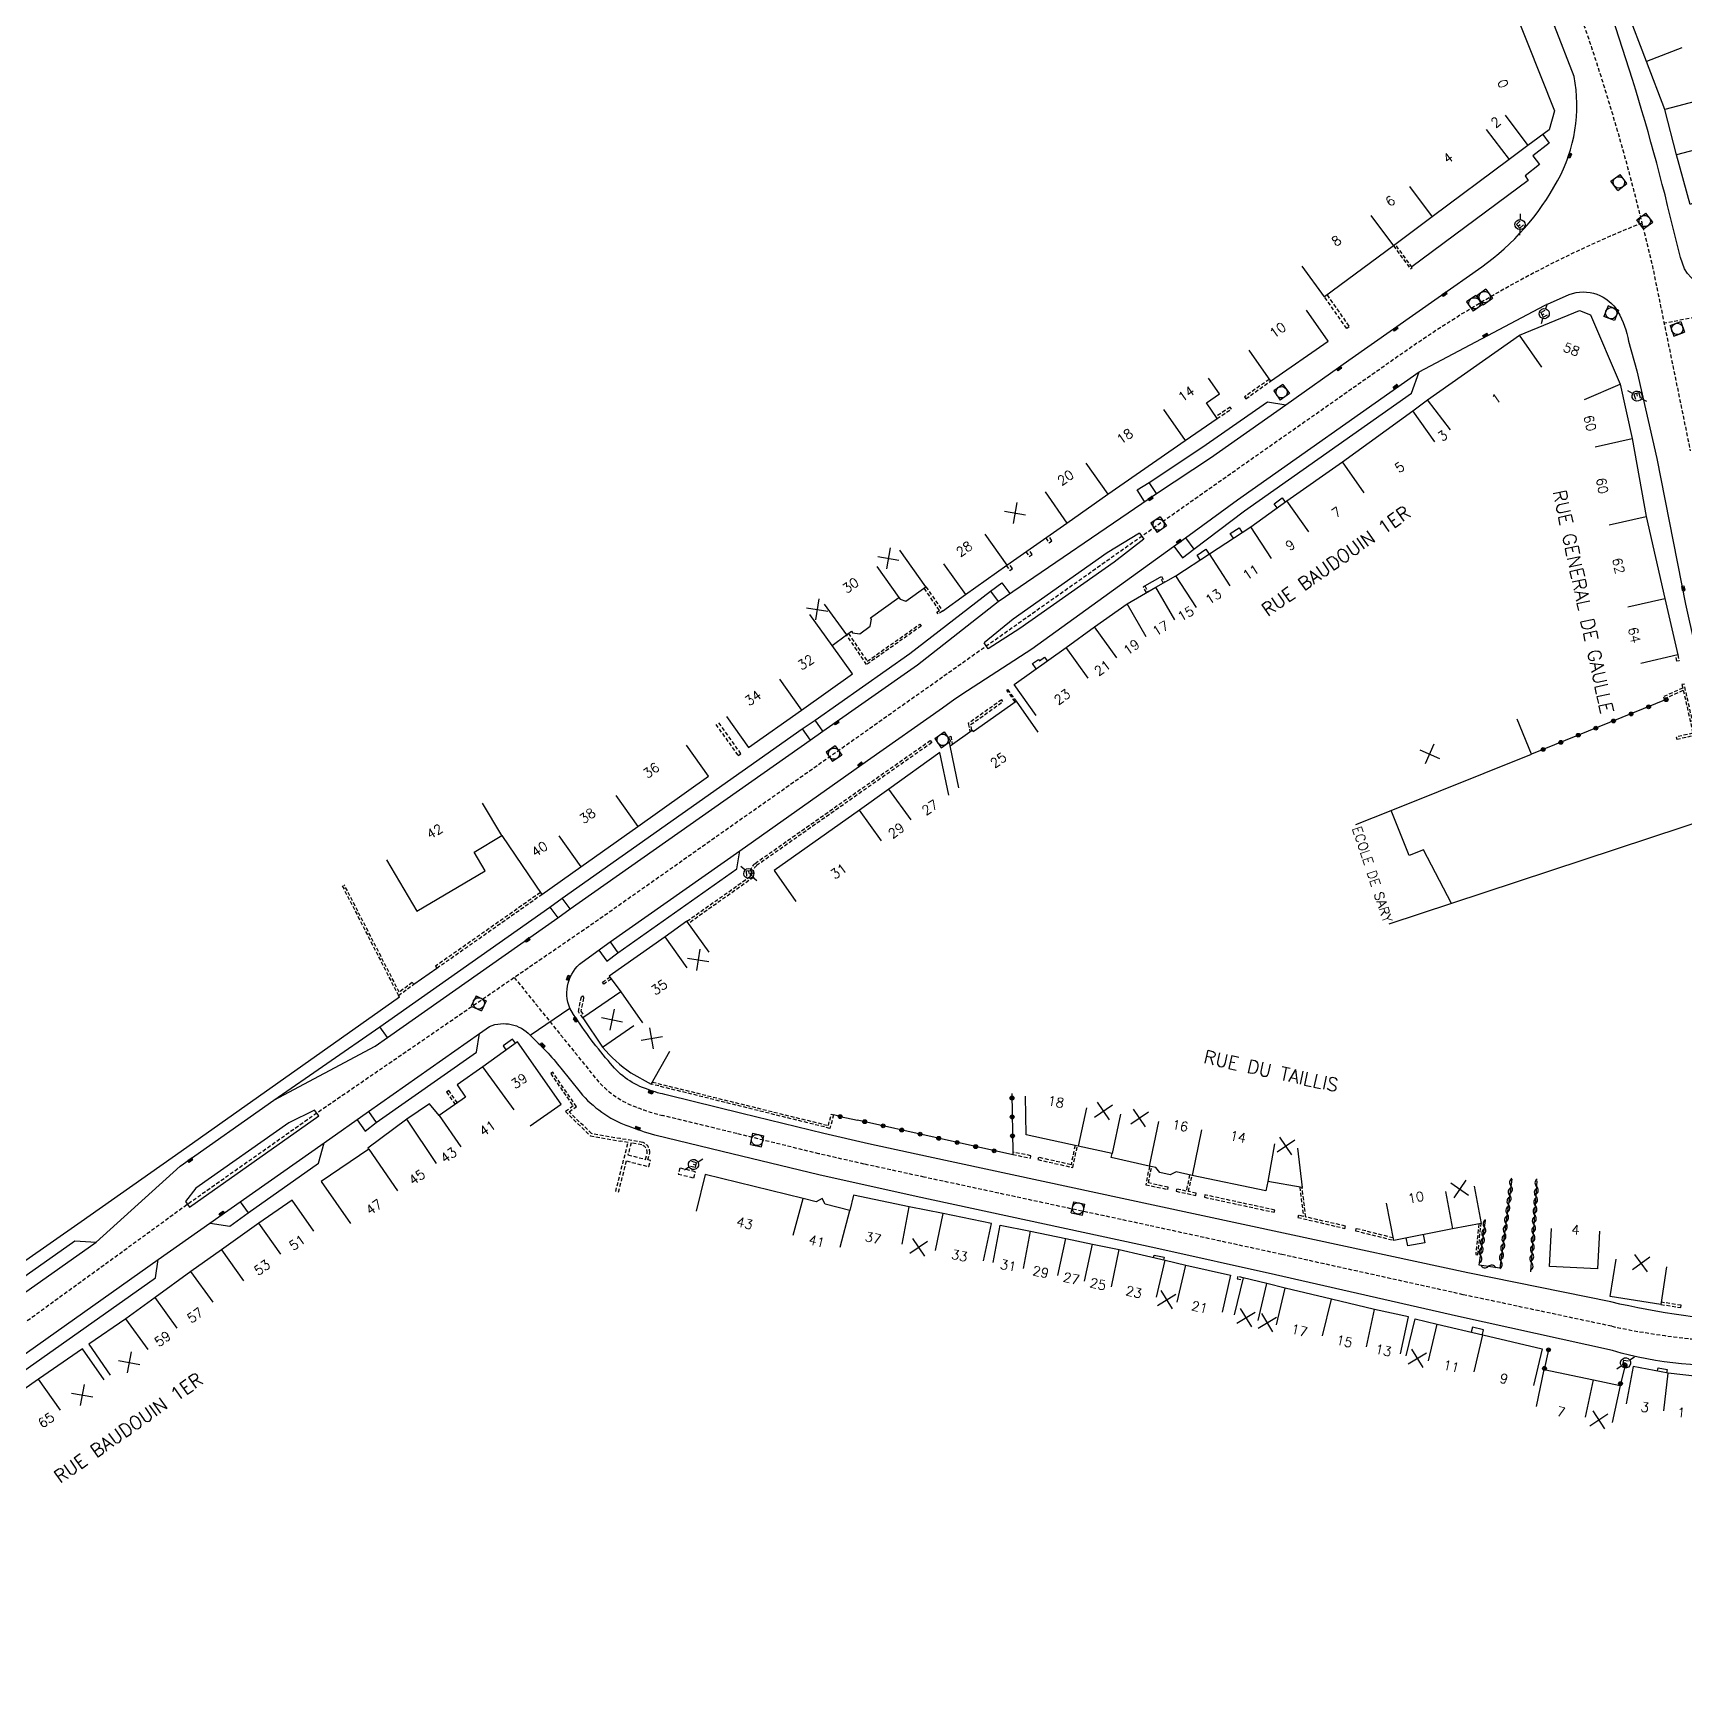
# Model space of a CAD drawing. Header units: millimetres. Extents: x 149999 to 151000, y 127000 to 128000.
# Drawn here: x 150602.9 to 150820.7, y 127376.9 to 127594.7 of the extents above; entities that cross this region are included whole.
import ezdxf
from ezdxf.enums import TextEntityAlignment as Align

# ---------------------------------------------------------------- set-up
doc = ezdxf.new("R2010")
doc.units = ezdxf.units.MM
doc.linetypes.add('DASHED', pattern=[0.75, 0.5, -0.25])
doc.layers.get('0').update_dxf_attribs({"linetype": 'CONTINUOUS'})
for name, color, linetype in [('W0001', 6, 'DASHED'), ('W0008', 7, 'CONTINUOUS'), ('W0100', 7, 'CONTINUOUS'), ('W0112', 1, 'DASHED'), ('W0310', 3, 'CONTINUOUS'), ('W0322', 7, 'CONTINUOUS'), ('W0334', 7, 'CONTINUOUS'), ('W0400', 7, 'CONTINUOUS'), ('W0420', 7, 'CONTINUOUS'), ('W0471', 7, 'CONTINUOUS'), ('W0984', 7, 'CONTINUOUS'), ('W0989', 7, 'CONTINUOUS'), ('W0991', 7, 'CONTINUOUS'), ('W1102', 7, 'CONTINUOUS')]:
    doc.layers.add(name, color=color, linetype=linetype)
doc.styles.get("Standard").update_dxf_attribs({"font": 'romans.shx', "width": 0.85})

# ---------------------------------------------------------------- blocks, each defined once
blk = doc.blocks.new('T420')
for p, q in [((0.75, 0.75), (-0.75, 0.75)), ((-0.75, 0.75), (-0.75, -0.75)), ((0.75, 0.75), (0.75, -0.75)), ((0.75, -0.75), (-0.75, -0.75))]:
    blk.add_line(p, q)
blk.add_ellipse((0, 0), major_axis=(-0.53, 0.53), ratio=1, start_param=3.926991, end_param=10.210176)
blk = doc.blocks.new('T400')
for p, q in [((-0.15, 0.3), (0.15, 0.3)), ((-0.15, -0.25), (-0.15, 0.3)), ((-0.15, 0.15), (0.15, 0.15)), ((-0.15, 0), (0.15, 0)), ((0.15, 0.3), (0.15, -0.25)), ((-0.15, -0.15), (0.15, -0.15)), ((-0.15, -0.25), (-0.15, -0.3)), ((-0.15, -0.3), (0.15, -0.3)), ((0.15, -0.3), (0.15, -0.25))]:
    blk.add_line(p, q)
blk = doc.blocks.new('T471')
for p, q in [((-0.333334, 0.333334), (-0.333334, -0.333334)), ((-0.333334, 0.333334), (0.333334, 0.333334)), ((-0.333334, 0), (0, 0)), ((0.500001, 0.500001), (1.000002, 1.000002)), ((-0.500001, -0.500001), (-1.000002, -1.000002)), ((-0.333334, -0.333334), (0.333334, -0.333334))]:
    blk.add_line(p, q)
blk.add_ellipse((0, 0), major_axis=(0.471405, 0.471405), ratio=1, start_param=5.4977871438, end_param=11.780972451)
blk = doc.blocks.new('t991o')
at = {"color": 0, "linetype": 'Continuous'}
for p, q in [((-1, 1), (1, -1)), ((-1, -1), (1, 1))]:
    blk.add_line(p, q, dxfattribs=at)
blk = doc.blocks.new('t310o')
at = {"color": 0, "linetype": 'Continuous'}
for centre, start, end in [((-0.5, 0.38), 216.8699, 323.1304), ((0.5, -0.37), 36.8699, 143.1303)]:
    blk.add_arc(centre, 0.625, start, end, dxfattribs=at)
blk = doc.blocks.new('t322o')
at = {"color": 0, "linetype": 'Continuous'}
for radius in [0.25, 0.15]:
    blk.add_circle((0, 0), radius, dxfattribs=at)

msp = doc.modelspace()

# ---------------------------------------------------------------- linework, layer by layer
at = {"layer": 'W0001', "flags": 128}
for points in [[(150800.44, 127613.98, -0.038035), (150814.68, 127571), (150816.4, 127563.95), (150821.4, 127539.57)], [(150275.22, 127251.1, 0.004991), (150311.48, 127261.99, 0.015088), (150353.29, 127277.16, 0.00578), (150369.91, 127283.84), (150405.36, 127299.62), (150434, 127313.67), (150445.06, 127319.7, 0.011727), (150463.99, 127330.61), (150496.45, 127350.92), (150522.26, 127368.34), (150536.92, 127378.74), (150558.02, 127393.71), (150571.31, 127403.09), (150597.94, 127421.8), (150623.29, 127440.24), (150640.33, 127452.27), (150677.1, 127477.51), (150707.28, 127498.77), (150728.59, 127513.84), (150749.09, 127528.33), (150783.77, 127552.68, -0.057503), (150815.01, 127569.63)], [(150666.37, 127470.14), (150671.09, 127464.29), (150677.07, 127456.89, 0.140524), (150682.67, 127452.96, -0.132601)]]:
    msp.add_lwpolyline(points, format="xyb", dxfattribs=at)
msp.add_lwpolyline([(150841.17, 127560.68), (150817.95, 127556.39)], dxfattribs=at)
at = {"layer": 'W0001'}
msp.add_lwpolyline([(150846.58, 127424.6, 0.020559), (150839.29, 127423.07, -0.066914), (150829.86, 127421.98, -0.047837), (150811.04, 127424.14), (150791.47, 127428.31), (150767.56, 127433.61), (150750.03, 127437.43), (150720.4, 127443.81), (150712.49, 127445.53), (150706.54, 127446.89), (150695.71, 127449.54), (150685.94, 127451.94, -0.034058), (150682.67, 127452.96, -0.034058)], format="xyb", dxfattribs=at)
at = {"layer": 'W0008'}
for points in [[(150840.6, 127563.36), (150825.43, 127560.94, -0.294029), (150820.65, 127563.57), (150820.1, 127565.07), (150818.42, 127571.92, 0.038041), (150804, 127615.47)], [(150595.11, 127426), (150608.45, 127435.4), (150611.28, 127435.25), (150622.35, 127445.24), (150634.7, 127453.94), (150648.05, 127461.07), (150649.66, 127462.23), (150648.66, 127463.64), (150671.07, 127479.42), (150672.1, 127478.01), (150673.73, 127479.18), (150672.7, 127480.6), (150704.35, 127502.9), (150705.39, 127501.44), (150707.05, 127502.62), (150706.05, 127504.07), (150718.54, 127512.86), (150729.17, 127521.08), (150730.16, 127519.7), (150751.03, 127533.95), (150750.07, 127535.38), (150757.01, 127540), (150765.65, 127546.04), (150768.09, 127545.65), (150776.41, 127551.51), (150788.15, 127559.79), (150793.91, 127563.83, 0.113798), (150803.9, 127575.15, 0.174891), (150806.09, 127588.94), (150800.91, 127602.33)], [(150684.02, 127455.35, -0.149146), (150679.08, 127458.78, -0.034067), (150674.2, 127465.24), (150673.71, 127466.07, -0.336587), (150675.32, 127472.17), (150679, 127474.81), (150680.02, 127473.36), (150695.71, 127484.44), (150696.12, 127486.85), (150712.92, 127498.75), (150722.82, 127505.69), (150724.47, 127506.86), (150726.14, 127507.97), (150734.59, 127513.47), (150754.87, 127528.08), (150755.95, 127526.6), (150762.65, 127531.64), (150784.67, 127547.17), (150785.66, 127549.99), (150802.18, 127558.75), (150805.44, 127560.17, -0.366634), (150811.87, 127557.89, -0.091249), (150813.26, 127554.02), (150814.36, 127550.13), (150816.99, 127538.57)], [(150816.99, 127538.57), (150820.79, 127519.37), (150830.02, 127477.99), (150841.08, 127428.48, -0.210427), (150839.69, 127426.2, -0.130456), (150837.98, 127425.47, -0.072925), (150830.18, 127424.66, -0.045893), (150810.92, 127427.35), (150792.08, 127431.18), (150768.39, 127436.29), (150750.61, 127440.11), (150720.98, 127446.5), (150713.09, 127448.21), (150707.17, 127449.57), (150696.37, 127452.21), (150686.56, 127454.62, -0.03454), (150684.02, 127455.35)], [(150600.82, 127417.62), (150619.08, 127430.55), (150619.44, 127432.93), (150630.23, 127440.55), (150631.31, 127439.12), (150640.55, 127445.64), (150641.32, 127448.32), (150647.18, 127452.45), (150648.18, 127450.99), (150661.38, 127460.3), (150661.79, 127462.76), (150663.13, 127463.68, -0.314654), (150668.47, 127462.52, -0.039022), (150672.52, 127458.17), (150675.06, 127455, 0.127276), (150681.32, 127450.56)], [(150758.31, 127233.69), (150772.01, 127228.98, 0.123518), (150807.39, 127225.93), (150835.04, 127232.45), (150854.69, 127237.09), (150872.31, 127241.29), (150878.3, 127242.75, 0.373321), (150881.86, 127247.34), (150867.31, 127311.86), (150856.01, 127361.94), (150843.24, 127418.91, 0.32754), (150840.59, 127420.66, -0.021067), (150829.54, 127419.29, -0.097966), (150811.15, 127420.93), (150790.86, 127425.43), (150766.74, 127430.93), (150750.94, 127434.43), (150719.34, 127441.25), (150706.51, 127444.11), (150693.77, 127447.2), (150684.92, 127449.33, -0.025223), (150681.32, 127450.56)]]:
    msp.add_lwpolyline(points, format="xyb", dxfattribs=at)
at = {"layer": 'W0100'}
for points in [[(150839.95, 127566.41), (150835.38, 127564.4), (150832.18, 127571.66), (150830.16, 127576.2), (150821.37, 127572.03), (150819.59, 127578.58), (150818.03, 127584.58), (150815.61, 127590.89), (150813.04, 127597.67), (150807.25, 127613.01), (150811.93, 127614.78)], [(150793.46, 127596.14), (150798.11, 127597.99), (150803.51, 127584.4), (150802.78, 127581.88), (150799.98, 127579.81), (150797.51, 127577.96), (150787.39, 127570.4), (150782.29, 127566.6), (150773.19, 127559.88), (150770.22, 127563.9)], [(150735.18, 127504.68), (150732.27, 127508.74), (150739.11, 127513.64), (150742.87, 127516.35), (150747.16, 127519.41), (150750.96, 127521.61), (150753.58, 127523.09), (150758.02, 127525.98), (150763.47, 127529.56), (150768.2, 127532.96), (150775.56, 127538.13), (150784.81, 127544.82), (150786.74, 127546.3), (150798.9, 127554.81), (150806.8, 127558.06), (150808.23, 127557.49), (150812.15, 127548.34), (150813.76, 127541.2)], [(150763.22, 127552.86), (150766.06, 127548.75), (150773.66, 127554.01), (150770.81, 127558.12)], [(150722.95, 127524.69), (150725.84, 127520.61), (150731.32, 127524.5), (150739.23, 127530.05), (150744.62, 127533.84), (150754.82, 127540.91), (150759.02, 127543.84), (150757.61, 127545.88), (150759.34, 127547.08), (150757.91, 127549.14)], [(150813.76, 127541.2), (150815.6, 127530.93), (150818.06, 127520.11), (150819.76, 127512.66), (150814.88, 127511.55)], [(150694.36, 127504.52), (150697.25, 127500.44), (150704.23, 127505.37), (150710.96, 127510.16), (150708.27, 127513.92), (150710.18, 127515.3), (150710.84, 127515.77), (150710.96, 127515.59), (150711.91, 127515.46), (150713.3, 127516.45), (150713.48, 127517.39), (150713.35, 127517.57), (150717.09, 127520.25), (150717.23, 127520.02), (150717.99, 127519.74), (150720.64, 127521.65), (150717.19, 127526.47)], [(150724.98, 127495.12), (150723.82, 127500.69), (150726.73, 127502.76), (150726.88, 127502.58), (150732.53, 127506.56), (150735.41, 127502.47)], [(150829.8, 127430.64), (150830.95, 127425.77), (150839.18, 127427.71), (150837.99, 127433.18), (150836.93, 127438.1), (150836.41, 127440.15), (150834.56, 127448.5), (150832.69, 127456.4), (150831.58, 127461.13), (150830.25, 127466.75), (150829.26, 127471.01), (150827.94, 127477.15), (150824.7, 127491.34), (150789.92, 127479.87), (150786.23, 127486.97), (150784.34, 127486.21), (150781.96, 127492.16), (150800.46, 127499.57), (150798.6, 127504.21)], [(150649.55, 127485.65), (150653.55, 127478.89), (150662.53, 127484.2), (150661.08, 127486.65), (150664.76, 127488.83), (150669.99, 127481.08), (150675.16, 127484.73), (150682.65, 127490.03), (150691.99, 127496.68), (150689.09, 127500.76)], [(150723.65, 127494.18), (150722.49, 127499.78), (150715.77, 127494.96), (150711.89, 127492.21), (150700.62, 127484.23), (150703.51, 127480.15)], [(150668.46, 127450.58), (150672.55, 127453.45), (150666.79, 127461.66), (150662.25, 127458.36), (150658.83, 127455.98), (150659.96, 127454.35), (150656.47, 127451.92), (150655.22, 127453.47), (150652.21, 127451.45), (150647.07, 127447.62), (150647.19, 127447.49), (150640.94, 127443.23), (150644.78, 127437.7)], [(150769.61, 127447.62), (150770.24, 127442.42), (150765.7, 127443.24), (150765.43, 127442.01), (150755.73, 127444.04), (150753.62, 127444.49), (150752.83, 127444.13), (150751.47, 127444.43), (150750.95, 127445.06), (150750.07, 127445.24), (150745.06, 127446.39), (150745.19, 127446.93), (150740.69, 127447.9), (150733.85, 127449.39), (150733.79, 127454.49)], [(150728.25, 127432.79), (150729.29, 127437.68), (150722.93, 127439.03), (150718.45, 127439.89), (150711.08, 127441.45), (150710.62, 127439.41), (150707.36, 127440.24), (150706.98, 127440.97), (150706.19, 127440.53), (150704.44, 127440.99), (150691.55, 127444.17), (150690.35, 127439.32)], [(150792.9, 127442.61), (150793.82, 127437.69), (150790.04, 127436.98), (150782.31, 127435.47), (150781.35, 127440.37)], [(150639.95, 127436.7), (150637.08, 127440.79), (150632.72, 127437.72), (150627.78, 127434.22), (150630.67, 127430.14)], [(150729.51, 127432.55), (150730.45, 127437.46), (150734.45, 127436.69), (150739.08, 127435.72), (150742.6, 127434.97), (150746.11, 127434.25), (150752.16, 127432.84), (150754.9, 127432.19), (150760.78, 127430.87), (150759.68, 127425.99)], [(150809.45, 127436.69), (150809.19, 127431.7), (150802.84, 127432.04), (150803.11, 127437.03)], [(150818.27, 127431.97), (150817.51, 127427.02), (150810.85, 127428.06), (150811.62, 127433)], [(150626.67, 127427.31), (150623.73, 127431.35), (150619.02, 127427.93), (150615.17, 127425.13), (150610.3, 127421.8), (150613.12, 127417.68)], [(150783.2, 127420.49), (150784.25, 127425.38), (150779.76, 127426.34), (150774.09, 127427.73), (150768.02, 127429.19), (150765.6, 127429.77), (150762.46, 127430.53), (150761.28, 127425.67)], [(150783.97, 127420.26), (150785.13, 127425.13), (150788.05, 127424.43), (150794.07, 127423.02), (150801.89, 127421.19), (150800.75, 127416.32)], [(150612.3, 127417.09), (150609.44, 127421.19), (150603.68, 127417.16), (150599.97, 127414.59), (150596.79, 127412.41), (150592.08, 127409.1), (150587.87, 127406.13), (150581.49, 127401.67), (150577.83, 127399.12), (150572.37, 127395.27), (150575.26, 127391.18)], [(150843.09, 127387.41), (150847.96, 127388.54), (150846.79, 127393.54), (150845.73, 127398.03), (150844.47, 127403.47), (150843.22, 127409.1), (150842.17, 127413.91), (150841.21, 127418.38), (150839.44, 127419.34), (150824.71, 127417.61), (150822.34, 127417.54), (150818.5, 127417.98), (150813.86, 127418.85), (150812.93, 127413.94)], [(150801.11, 127413.56), (150802.15, 127418.45), (150808.65, 127417.07), (150812.14, 127416.34), (150811.11, 127411.44)]]:
    msp.add_lwpolyline(points, dxfattribs=at)
msp.add_lwpolyline([(150692.06, 127473.48), (150689.14, 127477.54), (150686.26, 127475.47), (150678.89, 127470.3), (150680.43, 127468.26), (150675.43, 127464.79), (150678.03, 127460.93, 0.071902), (150681.75, 127457.58), (150684.43, 127456.07), (150686.88, 127460.43)], format="xyb", dxfattribs=at)
at = {"layer": 'W0112'}
for points in [[(150782.28, 127566.59), (150784.51, 127563.58), (150784.74, 127563.76), (150782.52, 127566.77)], [(150773.52, 127560.12), (150776.45, 127555.93), (150776.11, 127555.7), (150773.19, 127559.88)], [(150765.89, 127548.99), (150762.66, 127546.68), (150762.83, 127546.43), (150766.06, 127548.75)], [(150759.02, 127543.84), (150760.92, 127545.07), (150760.76, 127545.32), (150758.85, 127544.09)], [(150736.43, 127528.08), (150736.87, 127527.45), (150737.25, 127527.72), (150736.81, 127528.35)], [(150733.82, 127526.25), (150734.26, 127525.62), (150734.66, 127525.89), (150734.21, 127526.52)], [(150731.24, 127524.44), (150731.69, 127523.81), (150732.04, 127524.06), (150731.6, 127524.69)], [(150720.64, 127521.65), (150722.84, 127518.45), (150722.27, 127518.07), (150722.1, 127518.31), (150722.42, 127518.53), (150720.4, 127521.48)], [(150749.73, 127520.9), (150749.3, 127521.63), (150749.48, 127521.75), (150749.91, 127521)], [(150751.93, 127522.16), (150751.51, 127522.91), (150751.68, 127523.02), (150752.11, 127522.26)], [(150710.42, 127515.48), (150712.91, 127511.82), (150719.86, 127516.72), (150720.03, 127516.47), (150712.83, 127511.4), (150710.18, 127515.3)], [(150819.76, 127512.66), (150819.93, 127511.9), (150819.63, 127511.83), (150819.46, 127512.59)], [(150726.69, 127502.73), (150726.54, 127503.47), (150730.8, 127506.51), (150730.63, 127506.75), (150726.22, 127503.6), (150726.44, 127502.55)], [(150732.4, 127506.47), (150731.31, 127508.03), (150731.41, 127508.11), (150732.53, 127506.56)], [(150692.94, 127503.5), (150695.89, 127499.38), (150696.26, 127499.63), (150693.31, 127503.76)], [(150723.82, 127500.69), (150723.63, 127501.77), (150723.91, 127501.96), (150724.11, 127500.89)], [(150643.71, 127482.2), (150651.11, 127467.75), (150653.12, 127469.24), (150652.94, 127469.48), (150651.21, 127468.2), (150643.97, 127482.35)], [(150669.82, 127481.33), (150656, 127471.61), (150656.17, 127471.36), (150669.99, 127481.08)], [(150679.17, 127469.93), (150678.18, 127469.27), (150678.01, 127469.52), (150678.98, 127470.17)], [(150675.43, 127464.79), (150674.83, 127465.63), (150675.23, 127467.61), (150675.39, 127467.71), (150675.54, 127467.45), (150675.5, 127467.42), (150675.15, 127465.7), (150675.67, 127464.96)], [(150680.37, 127448.88), (150676.56, 127449.55), (150673.61, 127452.41), (150674.57, 127453.11), (150671.44, 127457.64), (150671.18, 127457.46), (150674.13, 127453.19), (150673.12, 127452.45), (150676.41, 127449.25), (150680.32, 127448.57)], [(150684.58, 127456.34), (150707.78, 127450.61), (150708.17, 127452.09), (150708.46, 127452.02), (150707.99, 127450.24), (150684.43, 127456.07)], [(150658.88, 127453.59), (150657.74, 127455.23), (150657.45, 127455.03), (150658.59, 127453.39)], [(150679.75, 127441.93), (150681.39, 127448.38), (150680.32, 127448.57)], [(150740.31, 127447.98), (150739.77, 127445.44), (150735.48, 127446.41), (150735.41, 127446.12), (150740, 127445.08), (150740.61, 127447.92)], [(150750.11, 127445.23), (150749.62, 127442.81), (150752.52, 127442.19), (150752.58, 127442.48), (150749.97, 127443.04), (150750.4, 127445.17)], [(150755.41, 127444.11), (150754.96, 127441.97), (150753.69, 127442.24), (150753.63, 127441.95), (150756.21, 127441.4), (150756.27, 127441.7), (150755.26, 127441.91), (150755.72, 127444.05)], [(150769.93, 127442.48), (150770.4, 127438.63), (150769.74, 127438.78), (150769.67, 127438.49), (150775.87, 127437.05), (150775.94, 127437.35), (150770.71, 127438.55), (150770.24, 127442.42)], [(150782.25, 127435.79), (150777.33, 127437.03), (150777.25, 127436.74), (150782.31, 127435.47)], [(150793.53, 127437.64), (150793.12, 127433.61), (150793.4, 127433.58), (150793.82, 127437.69)], [(150762.46, 127430.53), (150761.74, 127430.7), (150761.67, 127430.4), (150762.39, 127430.24)], [(150817.51, 127427.02), (150820.17, 127426.61), (150820.21, 127426.91), (150817.55, 127427.32)]]:
    msp.add_lwpolyline(points, dxfattribs=at)
for points in [[(150820.48, 127508), (150821.75, 127502.33), (150819.55, 127501.85), (150819.62, 127501.55), (150822.11, 127502.11), (150820.6, 127508.82), (150820.31, 127508.76), (150820.41, 127508.29), (150817.85, 127507.14), (150817.97, 127506.87)], [(150732.08, 127446.79), (150734.41, 127446.33), (150734.47, 127446.63), (150732.08, 127447.1)], [(150690.25, 127444.5), (150688.2, 127445), (150688, 127444.21), (150690.05, 127443.71)], [(150766.62, 127439.47), (150757.43, 127441.46), (150757.37, 127441.16), (150766.56, 127439.17)]]:
    msp.add_lwpolyline(points, close=True, dxfattribs=at)
for points in [[(150689.14, 127477.54), (150697.5, 127483.47, -0.282414), (150698.12, 127485.17), (150721.22, 127501.39), (150721.42, 127501.1), (150698.33, 127484.89, 0.324427), (150697.91, 127483.33), (150689.35, 127477.26)], [(150680.13, 127441.84), (150681.17, 127445.94), (150684.1, 127445.2), (150684.34, 127445.99), (150684, 127446.08), (150684.23, 127446.98, 0.34582), (150683.35, 127448.37), (150680.37, 127448.88)]]:
    msp.add_lwpolyline(points, format="xyb", dxfattribs=at)
msp.add_lwpolyline([(150681.37, 127446.74), (150683.69, 127446.15), (150683.9, 127446.97, 0.331309), (150683.2, 127448.07), (150681.77, 127448.32)], format="xyb", close=True, dxfattribs=at)
at = {"layer": 'W0310'}
for points in [[(150797.88, 127443.54), (150796.29, 127431.79), (150793.58, 127432.22), (150794.39, 127438.07)], [(150800.38, 127431.31), (150801.2, 127443.31)]]:
    msp.add_lwpolyline(points, dxfattribs=at)
at = {"layer": 'W0322'}
for points in [[(150818.23, 127506.76), (150800.46, 127499.57)], [(150731.98, 127454.84), (150732.08, 127447.1)], [(150709.34, 127451.79), (150708.46, 127452.02)], [(150732.08, 127446.79), (150732.08, 127446.74), (150711.64, 127451.32)], [(150802.72, 127421.03), (150802.15, 127418.45)], [(150812.81, 127419.01), (150812.14, 127416.34)]]:
    msp.add_lwpolyline(points, dxfattribs=at)
at = {"layer": 'W0334'}
for points in [[(150801.98, 127581.29), (150802.81, 127580.13), (150800.64, 127578.47), (150801.52, 127577.3), (150799.64, 127575.84), (150800.04, 127575.23), (150784.71, 127563.81)], [(150754.87, 127528.08), (150761.73, 127533.1), (150785.66, 127549.99)], [(150751.03, 127533.95), (150758.17, 127538.66), (150768.09, 127545.65)], [(150749.46, 127532.88), (150748.47, 127534.43), (150750.07, 127535.38)], [(150766.94, 127532.06), (150766.55, 127532.6), (150767.6, 127533.37), (150768, 127532.82)], [(150748.81, 127528.73), (150744.55, 127526.14), (150732.16, 127517.38), (150728.31, 127514.24)], [(150748.81, 127528.73), (150749.37, 127527.94), (150745.44, 127524.89), (150733.02, 127516.13), (150728.86, 127513.45), (150728.31, 127514.24)], [(150761.17, 127528.05), (150760.76, 127528.67), (150761.93, 127529.43), (150762.33, 127528.81)], [(150753.34, 127526.98), (150754.47, 127525.48), (150755.95, 127526.6)], [(150756.81, 127525.19), (150756.39, 127525.83), (150757.55, 127526.59), (150757.97, 127525.94)], [(150729.17, 127521.08), (150730.63, 127522.17), (150731.69, 127520.74)], [(150749.48, 127521.75), (150751.51, 127522.91)], [(150707.05, 127502.62), (150719.55, 127511.37), (150730.16, 127519.7)], [(150722.84, 127518.45), (150725.84, 127520.61)], [(150735.19, 127510.83), (150734.69, 127511.53), (150735.48, 127512.06), (150735.62, 127511.89), (150736.29, 127512.35), (150736.63, 127511.87)], [(150704.35, 127502.9), (150706.05, 127504.07)], [(150673.73, 127479.18), (150705.39, 127501.44)], [(150679, 127474.81), (150696.12, 127486.85)], [(150671.07, 127479.42), (150672.7, 127480.6)], [(150649.66, 127462.23), (150672.1, 127478.01)], [(150677.52, 127473.75), (150678.57, 127472.3), (150680.02, 127473.36)], [(150653.12, 127469.24), (150656.17, 127471.36)], [(150555.93, 127400.93), (150561.34, 127404.41), (150582.84, 127419.5), (150609.27, 127437.97), (150622.45, 127447.21), (150651.25, 127467.56), (150651.11, 127467.75)], [(150668.47, 127462.52), (150673.71, 127466.07)], [(150634.7, 127453.94), (150648.66, 127463.64)], [(150647.18, 127452.45), (150661.79, 127462.76)], [(150666.52, 127461.46), (150666.14, 127461.99), (150664.9, 127461.1), (150665.28, 127460.57)], [(150645.65, 127451.38), (150646.71, 127449.88), (150648.18, 127450.99)], [(150630.23, 127440.55), (150641.32, 127448.32)], [(150626.27, 127437.75), (150628.89, 127437.36), (150631.31, 127439.12)], [(150596.11, 127424.57), (150611.28, 127435.25)], [(150786.19, 127436.23), (150786.41, 127435.15), (150784.15, 127434.73), (150783.94, 127435.79)], [(150599.78, 127419.03), (150619.44, 127432.93)], [(150627.78, 127434.22), (150623.73, 127431.35)], [(150750.65, 127433.19), (150750.73, 127433.54), (150752.04, 127433.25), (150751.95, 127432.89)], [(150793.99, 127423.04), (150794.14, 127423.67), (150792.68, 127424.02), (150792.53, 127423.38)], [(150817.09, 127418.25), (150817.17, 127418.67), (150818.36, 127418.45), (150818.28, 127418.02)]]:
    msp.add_lwpolyline(points, dxfattribs=at)
msp.add_lwpolyline([(150640.62, 127451.89), (150640.05, 127452.65), (150636.65, 127450.97), (150624.42, 127442.36), (150623.03, 127440.61), (150623.55, 127439.86)], close=True, dxfattribs=at)
at = {"layer": 'W0334', "flags": 128}
msp.add_lwpolyline([(150709.34, 127451.79), (150711.64, 127451.32)], dxfattribs=at)
at = {"layer": 'W1102'}
for p, q in [((150820.28, 127592.68), (150815.61, 127590.89)), ((150822.87, 127585.85), (150818.03, 127584.58)), ((150797.01, 127583.84), (150799.98, 127579.81)), ((150794.5, 127581.95), (150797.51, 127577.96)), ((150829.25, 127581.19), (150819.59, 127578.58)), ((150784.4, 127574.4), (150787.39, 127570.4)), ((150779.31, 127570.61), (150782.29, 127566.6)), ((150801.84, 127550.61), (150798.9, 127554.81)), ((150807.47, 127546.34), (150812.15, 127548.34)), ((150789.79, 127542.33), (150786.74, 127546.3)), ((150751.97, 127545.02), (150754.82, 127540.91)), ((150787.74, 127540.77), (150784.81, 127544.82)), ((150808.88, 127540.1), (150813.76, 127541.2)), ((150808.88, 127540.09), (150813.76, 127541.2)), ((150741.74, 127537.93), (150744.62, 127533.84)), ((150778.43, 127534.03), (150775.56, 127538.13)), ((150736.36, 127534.14), (150739.23, 127530.05)), ((150771.12, 127528.9), (150768.2, 127532.96)), ((150810.72, 127529.82), (150815.6, 127530.93)), ((150728.43, 127528.58), (150731.32, 127524.5)), ((150766.21, 127525.38), (150763.47, 127529.56)), ((150760.74, 127521.79), (150758.02, 127525.98)), ((150714.18, 127524.31), (150717.09, 127520.25)), ((150753.46, 127517.28), (150750.96, 127521.61)), ((150756.31, 127518.9), (150753.58, 127523.09)), ((150707.25, 127519.35), (150710.18, 127515.3)), ((150749.68, 127515.06), (150747.16, 127519.41)), ((150813.18, 127519), (150818.06, 127520.11)), ((150745.79, 127512.29), (150742.87, 127516.35)), ((150742.02, 127509.58), (150739.11, 127513.64)), ((150701.34, 127509.45), (150704.23, 127505.37)), ((150679.76, 127494.12), (150682.65, 127490.03)), ((150718.69, 127490.9), (150715.77, 127494.96)), ((150714.78, 127488.13), (150711.89, 127492.21)), ((150672.27, 127488.81), (150675.16, 127484.73)), ((150689.17, 127471.41), (150686.26, 127475.47)), ((150666.35, 127452.7), (150662.25, 127458.36)), ((150741.79, 127452.96), (150740.69, 127447.9)), ((150746.31, 127452.1), (150745.19, 127446.93)), ((150656.13, 127445.59), (150652.21, 127451.45)), ((150751.32, 127451.14), (150750.07, 127445.24)), ((150756.99, 127450.05), (150755.73, 127444.04)), ((150766.6, 127448.21), (150765.7, 127443.24)), ((150703.16, 127436.15), (150704.44, 127440.99)), ((150789.12, 127441.9), (150790.04, 127436.98)), ((150709.35, 127434.57), (150710.62, 127439.41)), ((150717.5, 127434.98), (150718.45, 127439.89)), ((150721.89, 127434.14), (150722.93, 127439.03)), ((150635.6, 127433.64), (150632.72, 127437.72)), ((150733.5, 127431.78), (150734.45, 127436.69)), ((150738.05, 127430.82), (150739.08, 127435.72)), ((150741.56, 127430.08), (150742.6, 127434.97)), ((150745.1, 127429.35), (150746.11, 127434.25)), ((150751.03, 127427.97), (150752.16, 127432.84)), ((150753.76, 127427.33), (150754.9, 127432.19)), ((150621.95, 127423.89), (150619.02, 127427.93)), ((150764.43, 127424.91), (150765.6, 127429.77)), ((150766.85, 127424.32), (150768.02, 127429.19)), ((150772.9, 127422.87), (150774.09, 127427.73)), ((150778.71, 127421.45), (150779.76, 127426.34)), ((150618.11, 127421.09), (150615.17, 127425.13)), ((150786.9, 127419.57), (150788.05, 127424.43)), ((150792.93, 127418.15), (150794.07, 127423.02)), ((150606.54, 127413.07), (150603.68, 127417.16)), ((150807.6, 127412.18), (150808.65, 127417.07)), ((150817.93, 127413.01), (150818.5, 127417.98))]:
    msp.add_line(p, q, dxfattribs=at)
at = {"layer": 'W1102', "flags": 128}
for points in [[(150708.27, 127513.92), (150705.34, 127517.97)], [(150664.76, 127488.83), (150662.21, 127493.13)], [(150777.32, 127490.3), (150781.96, 127492.16)], [(150789.92, 127479.87), (150781.65, 127477.15)], [(150680.43, 127468.26), (150683.28, 127464.16)], [(150678.03, 127460.93), (150682.14, 127463.78)], [(150656.47, 127451.92), (150659.33, 127447.82)], [(150647.19, 127447.49), (150650.99, 127442.02)]]:
    msp.add_lwpolyline(points, dxfattribs=at)

# ---------------------------------------------------------------- block references
at = {"layer": 'W0310'}
for p, rotation in [((150797.76, 127442.66), 262.3261864962111), ((150801.15, 127442.54), 86.0675935056332), ((150797.42, 127440.18), 262.3261864962111), ((150797.59, 127441.42), 262.3261864962111), ((150800.98, 127440.04), 86.0675935056332), ((150801.06, 127441.29), 86.0675935056332), ((150797.09, 127437.7), 262.3261864962111), ((150797.26, 127438.94), 262.3261864962111), ((150800.89, 127438.8), 86.0675935056332), ((150794.1, 127435.97), 82.0525280364637), ((150794.27, 127437.2), 82.0525280364637), ((150796.92, 127436.46), 262.3261864962111), ((150800.72, 127436.3), 86.0675935056332), ((150800.8, 127437.55), 86.0675935056332), ((150793.75, 127433.49), 82.0525280364637), ((150793.93, 127434.73), 82.0525280364637), ((150796.59, 127433.98), 262.3261864962111), ((150796.76, 127435.22), 262.3261864962111), ((150800.55, 127433.81), 86.0675935056332), ((150800.63, 127435.06), 86.0675935056332), ((150794.78, 127432.03), 171.067440357202), ((150796.42, 127432.75), 262.3261864962111), ((150800.46, 127432.56), 86.0675935056332)]:
    msp.add_blockref('t310o', p, dxfattribs=dict(at, rotation=rotation))
at = {"layer": 'W0322'}
for p, rotation in [((150818.23, 127506.76), 202.030527442872), ((150811.28, 127503.95), 202.030527442872), ((150813.6, 127504.88), 202.030527442872), ((150815.91, 127505.82), 202.030527442872), ((150806.64, 127502.07), 202.030527442872), ((150808.96, 127503.01), 202.030527442872), ((150802.01, 127500.2), 202.030527442872), ((150804.33, 127501.13), 202.030527442872), ((150731.99, 127454.24), 90.69908844576292), ((150709.34, 127451.79), 165.867206200916), ((150732.02, 127451.74), 90.69908844576292), ((150712.57, 127451.12), 167.350945721373), ((150715.01, 127450.57), 167.350945721373), ((150717.45, 127450.02), 167.350945721373), ((150719.89, 127449.47), 167.350945721373), ((150722.33, 127448.93), 167.350945721373), ((150724.77, 127448.38), 167.350945721373), ((150727.2, 127447.83), 167.350945721373), ((150729.64, 127447.28), 167.350945721373), ((150732.05, 127449.24), 90.69908844576292), ((150802.72, 127421.03), 257.5791164026891), ((150812.81, 127419.01), 255.8422220461719), ((150802.18, 127418.59), 257.5791164026891), ((150812.2, 127416.58), 255.8422220461719)]:
    msp.add_blockref('t322o', p, dxfattribs=dict(at, rotation=rotation))
at = {"layer": 'W0400'}
for p, rotation in [((150805.5, 127578.48), 161.0157108058297), ((150789.01, 127560.23), 125.1910742251563), ((150782.57, 127555.66), 125.1910742251563), ((150794.41, 127554.8), 117.9419988042775), ((150775.14, 127550.43), 125.1659650409916), ((150782.56, 127548.03), 125.21361683557), ((150750.25, 127533.27), 124.3370491754921), ((150753.99, 127527.61), 125.7673937316486), ((150820.48, 127521.43), 12.53546081166093), ((150708.88, 127503.72), 125.3066384771734), ((150711.98, 127498.24), 125.302448806554), ((150668.14, 127475.07), 125.1421831428381), ((150673.51, 127470.05), 161.6603865956116), ((150674.46, 127464.55), 215.1003995758), ((150670.14, 127461.18), 45.22220929022301), ((150684.35, 127454.99), 249.270425637889), ((150682.65, 127450.27), 251.580973937245), ((150623.68, 127446.05), 125.0441770675279), ((150627.82, 127439.02), 125.2276599462939), ((150627.83, 127439), 305.202878964839)]:
    msp.add_blockref('T400', p, dxfattribs=dict(at, rotation=rotation))
at = {"layer": 'W0420'}
for p, rotation in [((150811.99, 127574.95), 216.675770633229), ((150815.4, 127569.87), 216.675770633229), ((150794.29, 127559.84), 35.19107422515629), ((150792.96, 127559.02), 35.19107422515629), ((150810.98, 127557.71), 338.4562919688229), ((150819.69, 127555.65), 109.957665572431), ((150767.53, 127547.29), 35.1694544584383), ((150751.32, 127529.84), 35.16596504099159), ((150722.85, 127501.46), 124.514659968376), ((150708.52, 127499.64), 35.30663847717339), ((150661.69, 127466.72), 64.2677341714593), ((150698.4, 127448.7), 167.441200992155), ((150740.7, 127439.68), 167.849426377077)]:
    msp.add_blockref('T420', p, dxfattribs=dict(at, rotation=rotation))
at = {"layer": 'W0471'}
for p, rotation in [((150798.96, 127569.4), 41.6332702356097), ((150802.15, 127557.65), 27.9419988042775), ((150814.39, 127546.79), 285.699639036709), ((150697.3, 127483.84), 274.188444516626), ((150690.01, 127445.47), 166.130210156618), ((150812.87, 127419.31), 349.8019728990731)]:
    msp.add_blockref('T471', p, dxfattribs=dict(at, rotation=rotation))
at = {"layer": 'W0991'}
for p, rotation in [((150732.39, 127531.36), 305.0606714677225), ((150715.68, 127525.39), 305.5956531737498), ((150706.3, 127518.66), 305.8888830899427), ((150787.03, 127499.58), 291.8211633923788), ((150690.61, 127472.45), 305.6538170918336), ((150679.26, 127464.57), 304.0139695895701), ((150684.51, 127462.1), 54.76093348481081), ((150744.05, 127452.53), 79.16175914754385), ((150748.81, 127451.62), 79.16175914692074), ((150768.1, 127447.92), 78.83128475953009), ((150791.01, 127442.25), 280.6040252110237), ((150719.7, 127434.56), 79.10076880266254), ((150814.94, 127432.48), 81.16970862852851), ((150752.39, 127427.65), 76.79134260305165), ((150762.85, 127425.29), 76.35262863791998), ((150765.64, 127424.62), 76.38206148657176), ((150615.61, 127419.38), 304.3680731444697), ((150785.43, 127419.92), 76.65187121935736), ((150609.42, 127415.08), 304.9578166758254), ((150809.36, 127411.81), 78.20230606589904)]:
    msp.add_blockref('t991o', p, dxfattribs=dict(at, rotation=rotation))

# ---------------------------------------------------------------- texts
at = {"layer": 'W0984'}
msp.add_text('ECOLE DE SARY', height=1.25, rotation=288.2262, dxfattribs=at).set_placement((150779.49, 127483.73), align=Align.MIDDLE)
at = {"layer": 'W0989'}
for s, rotation, p in [('RUE GENERAL DE GAULLE', 282.1588, (150807.29, 127519.67)), ('RUE BAUDOUIN 1ER', 35.1312, (150774.68, 127525.06)), ('RUE DU TAILLIS', 347.6546, (150766.15, 127457.81)), ('RUE BAUDOUIN 1ER', 35.1312, (150615.49, 127410.76))]:
    msp.add_text(s, height=1.75, rotation=rotation, dxfattribs=at).set_placement(p, align=Align.MIDDLE)
at = {"layer": 'W0991'}
for s, rotation, p in [('0', 291.6606, (150796.71, 127587.97)), ('2', 37.0007, (150795.76, 127582.9)), ('4', 36.7579, (150789.45, 127578.18)), ('6', 36.6505, (150781.85, 127572.51)), ('8', 36.4603, (150774.76, 127567.26)), ('10', 34.7096, (150767.01, 127555.49)), ('58', 338.4563, (150805.74, 127552.95)), ('14', 34.7427, (150754.94, 127547.08)), ('1', 34.4854, (150795.81, 127546.47)), ('60', 282.7166, (150808.18, 127543.22)), ('18', 34.7434, (150746.86, 127541.48)), ('3', 37.3621, (150788.76, 127541.55)), ('20', 35.1404, (150739.05, 127536.03)), ('5', 35.8924, (150783.09, 127537.4)), ('60', 280.1625, (150809.8, 127534.96)), ('7', 35.0482, (150774.78, 127531.47)), ('28', 35.3411, (150725.69, 127526.63)), ('9', 35.7146, (150768.67, 127527.14)), ('11', 33.2859, (150763.48, 127523.58)), ('62', 282.8039, (150811.95, 127524.41)), ('30', 35.2597, (150710.71, 127521.83)), ('13', 33.0799, (150758.53, 127520.34)), ('17', 30.3445, (150751.57, 127516.17)), ('15', 29.6037, (150754.89, 127518.09)), ('64', 282.8457, (150814.03, 127515.27)), ('19', 35.5352, (150747.73, 127513.68)), ('32', 32.8116, (150704.81, 127511.69)), ('21', 35.7085, (150743.9, 127510.93)), ('34', 35.2597, (150697.85, 127506.99)), ('23', 35.6101, (150738.6, 127507.13)), ('25', 35.1891, (150730.19, 127498.79)), ('36', 35.431, (150684.43, 127497.44)), ('27', 33.4901, (150721.17, 127492.54)), ('38', 35.3047, (150676.02, 127491.46)), ('42', 30.5826, (150655.88, 127489.39)), ('29', 35.3069, (150716.73, 127489.51)), ('40', 34.0221, (150669.7, 127487.07)), ('31', 35.3079, (150709.14, 127484.14)), ('35', 34.819, (150685.49, 127468.85)), ('39', 35.0581, (150667.03, 127456.49)), ('18', 349.1618, (150737.79, 127453.73)), ('41', 34.8236, (150662.84, 127450.26)), ('16', 349.1618, (150754.16, 127450.59)), ('14', 349.1618, (150761.79, 127449.13)), ('43', 34.8236, (150657.73, 127446.71)), ('45', 34.8236, (150653.56, 127443.81)), ('47', 34.8236, (150647.89, 127439.86)), ('10', 11.1127, (150785.23, 127441.14)), ('43', 346.1302, (150696.76, 127437.73)), ('37', 348.0687, (150713.69, 127435.79)), ('4', 356.926, (150806.28, 127436.86)), ('51', 35.1228, (150637.77, 127435.17)), ('41', 345.6658, (150706.26, 127435.36)), ('53', 35.3621, (150633.13, 127431.89)), ('33', 348.0108, (150725.07, 127433.46)), ('31', 349.0467, (150731.5, 127432.16)), ('29', 348.1485, (150735.78, 127431.3)), ('27', 348.0564, (150739.81, 127430.45)), ('25', 348.3021, (150743.33, 127429.71)), ('23', 346.8952, (150748.06, 127428.66)), ('57', 36.0076, (150624.31, 127425.6)), ('21', 347.2709, (150756.72, 127426.66)), ('17', 346.5258, (150769.88, 127423.6)), ('59', 36.0492, (150620.03, 127422.49)), ('15', 346.2402, (150775.81, 127422.16)), ('13', 347.8926, (150780.95, 127420.97)), ('11', 346.7452, (150789.91, 127418.86)), ('9', 346.8793, (150796.84, 127417.24)), ('65', 34.7657, (150604.68, 127411.77)), ('7', 347.954, (150804.35, 127412.87)), ('3', 349.4844, (150815.43, 127413.48)), ('1', 354.0686, (150820.21, 127412.78))]:
    msp.add_text(s, height=1.25, rotation=rotation, dxfattribs=at).set_placement(p, align=Align.MIDDLE)

doc.saveas('drawing.dxf')
